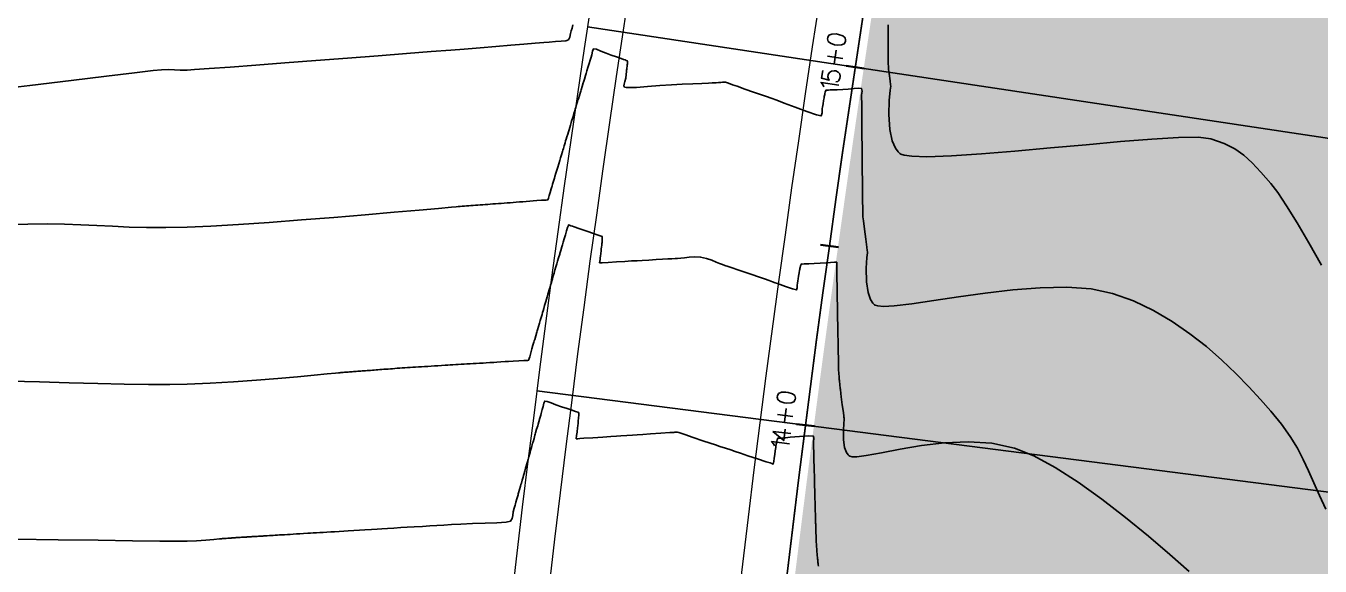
# Model space of a CAD drawing. Header units: millimetres. Extents: x 340454 to 342791, y 6993867 to 6995092.
# Drawn here: x 342015.2 to 342086.9, y 6994634.5 to 6994664.4 of the extents above; entities that cross this region are included whole.
import ezdxf

# ---------------------------------------------------------------- set-up
doc = ezdxf.new("R2010")
doc.units = ezdxf.units.MM
doc.header["$LTSCALE"] = 10
doc.linetypes.add('DASHDOT', pattern=[25.4, 12.7, -6.35, 0, -6.35])
doc.layers.add('_1 TXT_Estaca', color=4, linetype='Continuous', lineweight=30)
for name, color, linetype in [('Alinhamento', 7, 'Continuous'), ('T-HM-CURVA_INTERMEDIARIA', 45, 'Continuous'), ('T-HM-CURVA_MESTRA', 20, 'Continuous'), ('U-SC-SECAO_TIPO', 251, 'Continuous'), ('URB-Calçadas', 2, 'Continuous'), ('URB-Quadras', 3, 'Continuous')]:
    doc.layers.add(name, color=color, linetype=linetype)
doc.styles.add('Padrao', font='romans.shx', dxfattribs={"height": 1.5})

msp = doc.modelspace()

# ---------------------------------------------------------------- hatches: boundary and pattern name
at = {"lineweight": 20, "true_color": 0xfeeab9, "transparency": 33554518}
msp.add_hatch(color=254, dxfattribs=at).paths.add_polyline_path([(342119.159, 6994595.596), (342116.405, 6994600.719), (342115.526, 6994606.747), (342114.078, 6994622.168), (342111.537, 6994629.785), (342111.937, 6994638.612), (342110.22, 6994640.731), (342109.395, 6994645.913), (342105.489, 6994649.745), (342102.922, 6994655.377), (342098.078, 6994662.845), (342096.429, 6994677.718), (342097.194, 6994681.316), (342096.663, 6994685.441), (342098.361, 6994694.551), (342074.759, 6994718.153), (342070.902, 6994715.191, 0.018566), (342058.078, 6994636.195, 0.019313), (342051.792, 6994564.842, -0.000141), (342050.049, 6994525.137, -0.0035), (342048.827, 6994509.216, -0.002554), (342047.698, 6994496.488, -0.003076), (342046.981, 6994490.915), (342046.899, 6994471.038, -0.058975), (342015.5, 6994367.645), (342048.507, 6994361.761), (342062.35, 6994439.415), (342094.824, 6994434.95)])

# ---------------------------------------------------------------- linework, layer by layer
at = {"layer": '_1 TXT_Estaca', "color": 7, "linetype": 'Continuous', "lineweight": 30}
for p, q in [((342061.635, 6994662.028), (342060.646, 6994662.177)), ((342060.204, 6994652.137), (342059.213, 6994652.275)), ((342058.881, 6994642.23), (342057.889, 6994642.357))]:
    msp.add_line(p, q, dxfattribs=at)
at = {"layer": 'Alinhamento', "color": 1, "linetype": 'Continuous', "lineweight": -3, "flags": 128}
msp.add_lwpolyline([(342015.498, 6994367.645), (342017.793, 6994375.112, 0.055302), (342046.899, 6994472.8), (342046.869, 6994491.561, 0.001427), (342047.224, 6994494.157, 0.140946), (342047.449, 6994494.937, 0.074236), (342047.385, 6994495.366, 0.025997), (342051.128, 6994542.939, -0.045635), (342069.402, 6994708.821, 0.158515), (342070.754, 6994715.174, -0.001403), (342072.003, 6994720.875)], format="xyb", dxfattribs=at)
at = {"layer": 'T-HM-CURVA_INTERMEDIARIA', "color": 45, "linetype": 'Continuous', "lineweight": -3, "flags": 128}
for points, elevation in [([(342087.203, 6994637.649), (342086.844, 6994638.411), (342086.534, 6994639.11), (342086.247, 6994639.767), (342085.953, 6994640.4), (342085.624, 6994641.028), (342085.232, 6994641.67), (342084.75, 6994642.346), (342084.149, 6994643.074), (342083.577, 6994643.717), (342082.933, 6994644.414), (342082.22, 6994645.147), (342081.438, 6994645.894), (342080.589, 6994646.637), (342079.675, 6994647.355), (342078.697, 6994648.029), (342077.656, 6994648.639), (342076.555, 6994649.164), (342075.394, 6994649.586), (342074.209, 6994649.83), (342072.855, 6994649.924), (342071.387, 6994649.897), (342069.861, 6994649.779), (342068.332, 6994649.602), (342066.855, 6994649.394), (342065.487, 6994649.186), (342064.282, 6994649.008), (342063.296, 6994648.891), (342062.703, 6994648.861), (342062.39, 6994648.886), (342062.251, 6994648.929), (342062.204, 6994648.959), (342062.122, 6994649.039), (342061.986, 6994649.241), (342061.846, 6994649.625), (342061.755, 6994650.225), (342061.746, 6994650.983), (342061.79, 6994651.576), (342061.819, 6994651.818), (342061.81, 6994651.883), (342061.801, 6994651.951), (342061.776, 6994652.141), (342061.718, 6994652.59), (342061.648, 6994653.132), (342061.589, 6994653.597), (342061.562, 6994653.817), (342061.558, 6994653.932), (342061.556, 6994654.047), (342061.554, 6994654.208), (342061.551, 6994654.433), (342061.55, 6994654.549), (342061.549, 6994654.609), (342061.548, 6994654.723), (342061.545, 6994654.932), (342061.544, 6994655.051), (342061.543, 6994655.102), (342061.543, 6994655.152), (342061.541, 6994655.348), (342061.538, 6994655.553), (342061.537, 6994655.624), (342061.537, 6994655.695), (342061.535, 6994655.869), (342061.533, 6994656.055), (342061.532, 6994656.146), (342061.531, 6994656.237), (342061.529, 6994656.389), (342061.527, 6994656.557), (342061.526, 6994656.668), (342061.525, 6994656.779), (342061.524, 6994656.91), (342061.522, 6994657.06), (342061.521, 6994657.194), (342061.52, 6994657.32), (342061.519, 6994657.441), (342061.517, 6994657.562), (342061.516, 6994657.719), (342061.515, 6994657.86), (342061.514, 6994657.962), (342061.513, 6994658.064), (342061.511, 6994658.239), (342061.51, 6994658.4), (342061.509, 6994658.483), (342061.508, 6994658.566), (342061.507, 6994658.758), (342061.505, 6994658.939), (342061.505, 6994659.004), (342061.504, 6994659.068), (342061.503, 6994659.277), (342061.501, 6994659.477), (342061.5, 6994659.571), (342061.499, 6994659.69), (342061.498, 6994659.9), (342061.497, 6994660.015), (342061.497, 6994660.073), (342061.496, 6994660.164), (342061.495, 6994660.358), (342061.493, 6994660.552), (342061.522, 6994660.763), (342061.491, 6994660.912), (342061.337, 6994660.94), (342061.072, 6994660.911), (342060.753, 6994660.879), (342060.459, 6994660.866), (342060.132, 6994660.851), (342059.864, 6994660.839), (342059.748, 6994660.834), (342059.65, 6994660.829), (342059.578, 6994660.826), (342059.521, 6994660.828), (342059.496, 6994660.774), (342059.477, 6994660.71), (342059.46, 6994660.641), (342059.447, 6994660.577), (342059.436, 6994660.522), (342059.426, 6994660.468), (342059.415, 6994660.404), (342059.39, 6994660.251), (342059.359, 6994660.069), (342059.343, 6994659.975), (342059.329, 6994659.89), (342059.316, 6994659.812), (342059.303, 6994659.734), (342059.304, 6994659.574), (342059.247, 6994659.401), (342058.999, 6994659.458), (342058.464, 6994659.642), (342057.808, 6994659.884), (342057.198, 6994660.114), (342056.797, 6994660.262), (342056.475, 6994660.375), (342056.219, 6994660.465), (342055.897, 6994660.578), (342055.508, 6994660.715), (342055.03, 6994660.884), (342054.596, 6994661.037), (342054.338, 6994661.128), (342054.123, 6994661.212), (342053.961, 6994661.261), (342053.797, 6994661.261), (342053.689, 6994661.249), (342053.625, 6994661.246), (342053.562, 6994661.243), (342053.438, 6994661.237), (342053.215, 6994661.226), (342053.017, 6994661.217), (342052.642, 6994661.199), (342052.14, 6994661.176), (342051.562, 6994661.149), (342050.957, 6994661.12), (342050.312, 6994661.079), (342049.639, 6994661.025), (342049.03, 6994660.98), (342048.648, 6994660.964), (342048.455, 6994660.969), (342048.381, 6994660.984), (342048.363, 6994660.995), (342048.347, 6994661.018), (342048.33, 6994661.069), (342048.336, 6994661.16), (342048.377, 6994661.301), (342048.426, 6994661.492), (342048.45, 6994661.689), (342048.471, 6994661.853), (342048.48, 6994661.926), (342048.489, 6994661.991), (342048.498, 6994662.065), (342048.505, 6994662.124), (342048.515, 6994662.221), (342048.52, 6994662.289), (342048.522, 6994662.348), (342048.522, 6994662.403), (342048.515, 6994662.454), (342048.459, 6994662.47), (342048.391, 6994662.494), (342048.298, 6994662.527), (342048.178, 6994662.569), (342047.927, 6994662.659), (342047.624, 6994662.766), (342047.35, 6994662.863), (342047.053, 6994662.987), (342046.807, 6994663.092), (342046.653, 6994663.111), (342046.585, 6994662.985), (342046.553, 6994662.785), (342046.509, 6994662.642), (342046.462, 6994662.488), (342046.403, 6994662.298), (342046.336, 6994662.077), (342046.279, 6994661.893), (342046.254, 6994661.811), (342046.232, 6994661.737), (342046.199, 6994661.63), (342046.139, 6994661.436), (342046.105, 6994661.324), (342046.09, 6994661.273), (342046.074, 6994661.222), (342046.016, 6994661.033), (342045.956, 6994660.837), (342045.936, 6994660.771), (342045.916, 6994660.706), (342045.863, 6994660.532), (342045.808, 6994660.349), (342045.783, 6994660.27), (342045.759, 6994660.19), (342045.711, 6994660.031), (342045.659, 6994659.862), (342045.631, 6994659.768), (342045.602, 6994659.673), (342045.558, 6994659.53), (342045.511, 6994659.375), (342045.478, 6994659.265), (342045.445, 6994659.156), (342045.406, 6994659.029), (342045.363, 6994658.887), (342045.325, 6994658.76), (342045.288, 6994658.638), (342045.252, 6994658.519), (342045.215, 6994658.399), (342045.171, 6994658.252), (342045.131, 6994658.119), (342045.099, 6994658.015), (342045.068, 6994657.911), (342045.019, 6994657.75), (342044.974, 6994657.601), (342044.947, 6994657.512), (342044.921, 6994657.424), (342044.867, 6994657.247), (342044.817, 6994657.081), (342044.795, 6994657.008), (342044.774, 6994656.936), (342044.716, 6994656.744), (342044.661, 6994656.561), (342044.644, 6994656.504), (342044.627, 6994656.447), (342044.565, 6994656.241), (342044.504, 6994656.041), (342044.48, 6994655.959), (342044.445, 6994655.842), (342044.382, 6994655.633), (342044.348, 6994655.519), (342044.334, 6994655.471), (342044.302, 6994655.364), (342044.239, 6994655.155), (342044.192, 6994654.998), (342044.16, 6994654.859), (342044.121, 6994654.759), (342044.029, 6994654.743), (342043.924, 6994654.745), (342043.762, 6994654.732), (342043.507, 6994654.713), (342043.305, 6994654.698), (342043.11, 6994654.683), (342042.917, 6994654.668), (342042.731, 6994654.654), (342042.548, 6994654.64), (342042.37, 6994654.627), (342042.194, 6994654.614), (342042.025, 6994654.601), (342041.855, 6994654.588), (342041.695, 6994654.576), (342041.532, 6994654.563), (342041.379, 6994654.552), (342041.224, 6994654.54), (342041.076, 6994654.529), (342040.927, 6994654.518), (342040.786, 6994654.507), (342040.643, 6994654.496), (342040.507, 6994654.486), (342040.371, 6994654.475), (342040.239, 6994654.465), (342040.108, 6994654.456), (342039.982, 6994654.446), (342039.856, 6994654.436), (342039.735, 6994654.427), (342039.614, 6994654.418), (342039.497, 6994654.409), (342039.38, 6994654.4), (342039.267, 6994654.392), (342039.157, 6994654.384), (342039.046, 6994654.375), (342038.78, 6994654.351), (342038.066, 6994654.286), (342036.982, 6994654.189), (342035.604, 6994654.068), (342034.009, 6994653.931), (342032.272, 6994653.787), (342030.471, 6994653.644), (342028.681, 6994653.51), (342026.98, 6994653.393), (342025.444, 6994653.303), (342024.149, 6994653.247), (342022.958, 6994653.223), (342021.893, 6994653.229), (342020.923, 6994653.255), (342020.015, 6994653.294), (342019.139, 6994653.338), (342018.263, 6994653.38), (342017.357, 6994653.411), (342016.387, 6994653.425), (342015.324, 6994653.414), (342014.135, 6994653.369)], 701), ([(342079.634, 6994634.195), (342078.566, 6994635.135), (342077.377, 6994636.148), (342076.107, 6994637.186), (342074.798, 6994638.198), (342073.488, 6994639.138), (342072.22, 6994639.955), (342071.032, 6994640.602), (342069.966, 6994641.031), (342068.71, 6994641.294), (342067.4, 6994641.375), (342066.085, 6994641.318), (342064.813, 6994641.167), (342063.632, 6994640.969), (342062.592, 6994640.768), (342061.741, 6994640.609), (342061.229, 6994640.542), (342060.96, 6994640.542), (342060.84, 6994640.571), (342060.8, 6994640.595), (342060.743, 6994640.651), (342060.649, 6994640.791), (342060.552, 6994641.058), (342060.489, 6994641.475), (342060.482, 6994642.002), (342060.512, 6994642.414), (342060.533, 6994642.582), (342060.526, 6994642.633), (342060.519, 6994642.684), (342060.512, 6994642.737), (342060.505, 6994642.79), (342060.48, 6994642.988), (342060.424, 6994643.421), (342060.369, 6994643.855), (342060.343, 6994644.055), (342060.334, 6994644.124), (342060.326, 6994644.193), (342060.318, 6994644.262), (342060.31, 6994644.331), (342060.302, 6994644.4), (342060.294, 6994644.469), (342060.287, 6994644.538), (342060.28, 6994644.607), (342060.273, 6994644.676), (342060.265, 6994644.76), (342060.258, 6994644.827), (342060.252, 6994644.895), (342060.246, 6994644.963), (342060.241, 6994645.031), (342060.235, 6994645.098), (342060.23, 6994645.166), (342060.225, 6994645.234), (342060.221, 6994645.292), (342060.218, 6994645.436), (342060.212, 6994645.719), (342060.208, 6994645.931), (342060.204, 6994646.128), (342060.202, 6994646.221), (342060.2, 6994646.314), (342060.196, 6994646.513), (342060.192, 6994646.723), (342060.191, 6994646.794), (342060.189, 6994646.865), (342060.186, 6994647.037), (342060.182, 6994647.225), (342060.18, 6994647.32), (342060.179, 6994647.414), (342060.176, 6994647.561), (342060.173, 6994647.727), (342060.171, 6994647.845), (342060.168, 6994647.963), (342060.166, 6994648.089), (342060.164, 6994648.229), (342060.161, 6994648.381), (342060.158, 6994648.511), (342060.157, 6994648.621), (342060.155, 6994648.731), (342060.152, 6994648.904), (342060.149, 6994649.058), (342060.147, 6994649.146), (342060.146, 6994649.234), (342060.143, 6994649.426), (342060.139, 6994649.604), (342060.138, 6994649.67), (342060.137, 6994649.736), (342060.134, 6994649.947), (342060.13, 6994650.149), (342060.129, 6994650.238), (342060.128, 6994650.316), (342060.125, 6994650.488), (342060.122, 6994650.694), (342060.118, 6994650.923), (342060.115, 6994651.138), (342060.113, 6994651.237), (342060.112, 6994651.309), (342059.997, 6994651.304), (342059.771, 6994651.29), (342059.534, 6994651.278), (342059.198, 6994651.26), (342058.865, 6994651.242), (342058.562, 6994651.225), (342058.308, 6994651.211), (342058.2, 6994651.206), (342058.147, 6994651.21), (342058.118, 6994651.153), (342058.102, 6994651.099), (342058.084, 6994651.022), (342058.073, 6994650.965), (342058.062, 6994650.911), (342058.053, 6994650.859), (342058.033, 6994650.729), (342058.001, 6994650.532), (342057.979, 6994650.393), (342057.96, 6994650.27), (342057.941, 6994650.155), (342057.923, 6994650.04), (342057.918, 6994649.894), (342057.882, 6994649.778), (342057.667, 6994649.829), (342057.286, 6994649.97), (342056.982, 6994650.084), (342056.832, 6994650.135), (342056.713, 6994650.176), (342056.563, 6994650.227), (342056.377, 6994650.291), (342056.111, 6994650.382), (342055.784, 6994650.494), (342055.416, 6994650.62), (342055.025, 6994650.753), (342054.646, 6994650.883), (342054.321, 6994650.994), (342054.096, 6994651.071), (342053.924, 6994651.13), (342053.787, 6994651.176), (342053.614, 6994651.235), (342053.429, 6994651.312), (342053.194, 6994651.416), (342052.91, 6994651.518), (342052.579, 6994651.59), (342052.241, 6994651.61), (342051.941, 6994651.589), (342051.686, 6994651.554), (342051.487, 6994651.53), (342051.305, 6994651.52), (342051.16, 6994651.511), (342050.978, 6994651.501), (342050.764, 6994651.489), (342050.471, 6994651.473), (342050.114, 6994651.453), (342049.71, 6994651.43), (342049.347, 6994651.41), (342049.054, 6994651.393), (342048.754, 6994651.376), (342048.375, 6994651.354), (342047.91, 6994651.324), (342047.464, 6994651.293), (342047.126, 6994651.273), (342046.984, 6994651.274), (342046.987, 6994651.369), (342047.005, 6994651.456), (342047.015, 6994651.541), (342047.027, 6994651.642), (342047.045, 6994651.796), (342047.062, 6994651.943), (342047.073, 6994652.04), (342047.085, 6994652.137), (342047.097, 6994652.244), (342047.109, 6994652.345), (342047.116, 6994652.404), (342047.125, 6994652.501), (342047.129, 6994652.566), (342047.131, 6994652.628), (342047.13, 6994652.687), (342047.119, 6994652.738), (342047.066, 6994652.749), (342046.839, 6994652.828), (342046.339, 6994653), (342045.831, 6994653.175), (342045.578, 6994653.262), (342045.477, 6994653.298), (342045.392, 6994653.327), (342045.315, 6994653.355), (342045.255, 6994653.374), (342045.236, 6994653.31), (342045.212, 6994653.229), (342045.157, 6994653.044), (342045.091, 6994652.822), (342045.025, 6994652.6), (342044.97, 6994652.415), (342044.946, 6994652.334), (342044.926, 6994652.267), (342044.893, 6994652.158), (342044.835, 6994651.959), (342044.801, 6994651.845), (342044.786, 6994651.796), (342044.772, 6994651.746), (342044.715, 6994651.555), (342044.656, 6994651.357), (342044.637, 6994651.291), (342044.617, 6994651.225), (342044.566, 6994651.052), (342044.512, 6994650.868), (342044.488, 6994650.786), (342044.463, 6994650.704), (342044.417, 6994650.548), (342044.368, 6994650.38), (342044.339, 6994650.281), (342044.31, 6994650.181), (342044.269, 6994650.044), (342044.224, 6994649.891), (342044.19, 6994649.775), (342044.156, 6994649.659), (342044.12, 6994649.537), (342044.08, 6994649.402), (342044.039, 6994649.26), (342044.002, 6994649.136), (342043.969, 6994649.024), (342043.937, 6994648.913), (342043.891, 6994648.755), (342043.849, 6994648.612), (342043.821, 6994648.518), (342043.794, 6994648.424), (342043.743, 6994648.249), (342043.695, 6994648.088), (342043.673, 6994648.011), (342043.651, 6994647.935), (342043.595, 6994647.744), (342043.542, 6994647.563), (342043.525, 6994647.504), (342043.508, 6994647.446), (342043.447, 6994647.238), (342043.389, 6994647.037), (342043.365, 6994646.956), (342043.343, 6994646.881), (342043.294, 6994646.712), (342043.236, 6994646.511), (342043.171, 6994646.289), (342043.111, 6994646.083), (342043.083, 6994645.984), (342043.07, 6994645.933), (342043.054, 6994645.886), (342042.99, 6994645.88), (342042.912, 6994645.877), (342042.778, 6994645.869), (342042.501, 6994645.852), (342042.187, 6994645.833), (342041.943, 6994645.819), (342041.749, 6994645.807), (342041.52, 6994645.793), (342041.295, 6994645.78), (342041.116, 6994645.769), (342040.905, 6994645.756), (342040.697, 6994645.743), (342040.531, 6994645.733), (342040.335, 6994645.721), (342040.142, 6994645.71), (342039.989, 6994645.701), (342039.807, 6994645.69), (342039.627, 6994645.679), (342039.484, 6994645.67), (342039.314, 6994645.66), (342039.147, 6994645.65), (342039.014, 6994645.642), (342038.855, 6994645.632), (342038.699, 6994645.623), (342038.574, 6994645.615), (342038.426, 6994645.606), (342038.221, 6994645.594), (342038.024, 6994645.582), (342037.831, 6994645.57), (342037.646, 6994645.559), (342037.465, 6994645.548), (342037.29, 6994645.537), (342037.117, 6994645.527), (342036.955, 6994645.517), (342036.792, 6994645.507), (342036.639, 6994645.498), (342036.486, 6994645.489), (342036.34, 6994645.48), (342036.193, 6994645.47), (342036.054, 6994645.46), (342035.913, 6994645.449), (342035.78, 6994645.439), (342035.647, 6994645.429), (342035.521, 6994645.419), (342035.394, 6994645.41), (342035.274, 6994645.401), (342035.154, 6994645.392), (342035.039, 6994645.383), (342034.925, 6994645.374), (342034.816, 6994645.366), (342034.708, 6994645.358), (342034.603, 6994645.35), (342034.5, 6994645.342), (342034.4, 6994645.334), (342034.301, 6994645.327), (342034.206, 6994645.32), (342034.111, 6994645.313), (342034.02, 6994645.306), (342033.93, 6994645.299), (342033.842, 6994645.292), (342033.756, 6994645.286), (342033.672, 6994645.279), (342033.589, 6994645.273), (342033.509, 6994645.267), (342033.429, 6994645.261), (342033.352, 6994645.255), (342033.276, 6994645.249), (342033.201, 6994645.244), (342033.128, 6994645.238), (342033.057, 6994645.233), (342032.986, 6994645.227), (342032.917, 6994645.222), (342032.85, 6994645.217), (342032.784, 6994645.212), (342032.718, 6994645.207), (342032.655, 6994645.202), (342032.592, 6994645.198), (342032.53, 6994645.193), (342032.36, 6994645.175), (342031.893, 6994645.126), (342031.176, 6994645.054), (342030.253, 6994644.966), (342029.171, 6994644.871), (342027.973, 6994644.775), (342026.707, 6994644.686), (342025.417, 6994644.611), (342024.149, 6994644.558), (342023.177, 6994644.542), (342022.003, 6994644.547), (342020.662, 6994644.568), (342019.187, 6994644.602), (342017.613, 6994644.644), (342015.974, 6994644.69), (342014.304, 6994644.736)], 702), ([(342059.098, 6994634.498), (342059.09, 6994634.566), (342059.083, 6994634.634), (342059.075, 6994634.702), (342059.068, 6994634.77), (342059.06, 6994634.838), (342059.054, 6994634.905), (342059.044, 6994634.999), (342059.038, 6994635.068), (342059.032, 6994635.136), (342059.026, 6994635.204), (342059.02, 6994635.272), (342059.014, 6994635.34), (342059.009, 6994635.407), (342059.004, 6994635.475), (342058.999, 6994635.543), (342058.994, 6994635.612), (342058.991, 6994635.666), (342058.987, 6994635.733), (342058.983, 6994635.812), (342058.979, 6994635.892), (342058.975, 6994635.972), (342058.972, 6994636.053), (342058.968, 6994636.162), (342058.962, 6994636.356), (342058.957, 6994636.53), (342058.952, 6994636.727), (342058.949, 6994636.823), (342058.947, 6994636.877), (342058.942, 6994637.08), (342058.936, 6994637.288), (342058.933, 6994637.379), (342058.928, 6994637.562), (342058.922, 6994637.753), (342058.921, 6994637.817), (342058.919, 6994637.881), (342058.914, 6994638.043), (342058.91, 6994638.217), (342058.907, 6994638.3), (342058.905, 6994638.383), (342058.902, 6994638.477), (342058.9, 6994638.585), (342058.896, 6994638.722), (342058.891, 6994638.885), (342058.888, 6994639.017), (342058.885, 6994639.142), (342058.881, 6994639.265), (342058.878, 6994639.387), (342058.874, 6994639.556), (342058.87, 6994639.7), (342058.867, 6994639.795), (342058.865, 6994639.889), (342058.86, 6994640.082), (342058.855, 6994640.257), (342058.854, 6994640.324), (342058.852, 6994640.391), (342058.846, 6994640.607), (342058.841, 6994640.812), (342058.839, 6994640.894), (342058.837, 6994640.988), (342058.832, 6994641.182), (342058.828, 6994641.366), (342058.85, 6994641.558), (342058.82, 6994641.694), (342058.556, 6994641.707), (342058.044, 6994641.672), (342057.533, 6994641.623), (342057.277, 6994641.597), (342057.16, 6994641.589), (342057.064, 6994641.583), (342056.976, 6994641.578), (342056.908, 6994641.573), (342056.852, 6994641.575), (342056.83, 6994641.529), (342056.814, 6994641.474), (342056.8, 6994641.418), (342056.787, 6994641.351), (342056.777, 6994641.298), (342056.769, 6994641.249), (342056.761, 6994641.198), (342056.751, 6994641.131), (342056.739, 6994641.055), (342056.713, 6994640.88), (342056.682, 6994640.671), (342056.65, 6994640.461), (342056.624, 6994640.286), (342056.613, 6994640.21), (342056.603, 6994640.143), (342056.529, 6994640.166), (342056.423, 6994640.202), (342056.202, 6994640.275), (342055.731, 6994640.431), (342055.198, 6994640.607), (342054.791, 6994640.742), (342054.49, 6994640.842), (342054.25, 6994640.922), (342053.948, 6994641.022), (342053.646, 6994641.122), (342053.406, 6994641.202), (342053.102, 6994641.302), (342052.697, 6994641.437), (342052.166, 6994641.614), (342051.697, 6994641.77), (342051.474, 6994641.844), (342051.369, 6994641.881), (342051.285, 6994641.908), (342051.21, 6994641.904), (342051.149, 6994641.899), (342051.085, 6994641.895), (342050.871, 6994641.881), (342050.375, 6994641.849), (342049.806, 6994641.812), (342049.373, 6994641.784), (342049.054, 6994641.763), (342048.801, 6994641.746), (342048.483, 6994641.725), (342048.166, 6994641.704), (342047.914, 6994641.688), (342047.597, 6994641.667), (342047.17, 6994641.639), (342046.609, 6994641.602), (342046.114, 6994641.569), (342045.881, 6994641.553), (342045.777, 6994641.538), (342045.692, 6994641.541), (342045.702, 6994641.717), (342045.731, 6994641.906), (342045.741, 6994641.992), (342045.75, 6994642.077), (342045.759, 6994642.162), (342045.768, 6994642.247), (342045.787, 6994642.42), (342045.804, 6994642.577), (342045.81, 6994642.641), (342045.816, 6994642.693), (342045.82, 6994642.744), (342045.824, 6994642.806), (342045.826, 6994642.862), (342045.826, 6994642.944), (342045.817, 6994643.002), (342045.768, 6994643.016), (342045.648, 6994643.056), (342045.41, 6994643.134), (342045.182, 6994643.21), (342044.872, 6994643.314), (342044.565, 6994643.417), (342044.298, 6994643.521), (342044.077, 6994643.609), (342043.944, 6994643.625), (342043.887, 6994643.509), (342043.861, 6994643.335), (342043.81, 6994643.157), (342043.75, 6994642.948), (342043.72, 6994642.846), (342043.704, 6994642.788), (342043.672, 6994642.677), (342043.613, 6994642.472), (342043.58, 6994642.356), (342043.553, 6994642.262), (342043.497, 6994642.069), (342043.439, 6994641.866), (342043.421, 6994641.801), (342043.402, 6994641.735), (342043.352, 6994641.562), (342043.299, 6994641.376), (342043.275, 6994641.292), (342043.251, 6994641.208), (342043.207, 6994641.055), (342043.159, 6994640.887), (342043.13, 6994640.783), (342043.1, 6994640.679), (342043.063, 6994640.547), (342043.02, 6994640.397), (342042.985, 6994640.273), (342042.95, 6994640.15), (342042.915, 6994640.028), (342042.88, 6994639.907), (342042.837, 6994639.754), (342042.799, 6994639.621), (342042.77, 6994639.519), (342042.741, 6994639.416), (342042.693, 6994639.246), (342042.649, 6994639.09), (342042.626, 6994639.008), (342042.602, 6994638.926), (342042.549, 6994638.737), (342042.499, 6994638.559), (342042.481, 6994638.497), (342042.464, 6994638.436), (342042.405, 6994638.227), (342042.348, 6994638.027), (342042.325, 6994637.945), (342042.304, 6994637.869), (342042.255, 6994637.698), (342042.198, 6994637.495), (342042.169, 6994637.302), (342042.146, 6994637.131), (342042.057, 6994636.993), (342041.804, 6994636.936), (342041.295, 6994636.9), (342040.636, 6994636.876), (342039.936, 6994636.854), (342039.302, 6994636.827), (342038.788, 6994636.796), (342038.353, 6994636.769), (342037.963, 6994636.746), (342037.584, 6994636.723), (342037.182, 6994636.698), (342036.713, 6994636.67), (342036.328, 6994636.647), (342035.973, 6994636.625), (342035.592, 6994636.602), (342035.228, 6994636.58), (342034.932, 6994636.562), (342034.656, 6994636.546), (342034.354, 6994636.527), (342033.982, 6994636.505), (342033.682, 6994636.487), (342033.363, 6994636.468), (342033.06, 6994636.449), (342032.816, 6994636.434), (342032.553, 6994636.419), (342032.301, 6994636.403), (342032.099, 6994636.391), (342031.877, 6994636.378), (342031.665, 6994636.365), (342031.494, 6994636.355), (342031.306, 6994636.343), (342031.124, 6994636.332), (342030.978, 6994636.323), (342030.816, 6994636.314), (342030.594, 6994636.3), (342030.391, 6994636.288), (342030.197, 6994636.276), (342030.019, 6994636.265), (342029.844, 6994636.255), (342029.692, 6994636.246), (342029.537, 6994636.236), (342029.4, 6994636.228), (342029.263, 6994636.22), (342029.14, 6994636.212), (342029.017, 6994636.205), (342028.905, 6994636.198), (342028.795, 6994636.191), (342028.693, 6994636.185), (342028.579, 6994636.178), (342028.5, 6994636.173), (342028.447, 6994636.17), (342028.392, 6994636.167), (342028.324, 6994636.163), (342028.247, 6994636.158), (342028.163, 6994636.153), (342028.087, 6994636.149), (342028.014, 6994636.144), (342027.944, 6994636.14), (342027.877, 6994636.136), (342027.813, 6994636.132), (342027.751, 6994636.128), (342027.691, 6994636.125), (342027.633, 6994636.121), (342027.577, 6994636.118), (342027.523, 6994636.114), (342027.472, 6994636.111), (342027.421, 6994636.108), (342027.326, 6994636.102), (342027.236, 6994636.097), (342027.152, 6994636.092), (342027.073, 6994636.087), (342026.999, 6994636.083), (342026.928, 6994636.078), (342026.862, 6994636.074), (342026.798, 6994636.07), (342026.737, 6994636.065), (342026.679, 6994636.061), (342026.624, 6994636.057), (342026.572, 6994636.053), (342026.475, 6994636.045), (342026.387, 6994636.039), (342026.306, 6994636.033), (342026.232, 6994636.027), (342026.163, 6994636.022), (342026.1, 6994636.017), (342026.042, 6994636.013), (342025.924, 6994636), (342025.616, 6994635.97), (342025.177, 6994635.931), (342024.668, 6994635.894), (342024.149, 6994635.869), (342023.672, 6994635.87), (342022.633, 6994635.88), (342021.119, 6994635.9), (342019.215, 6994635.926), (342017.007, 6994635.958), (342014.579, 6994635.993)], 703)]:
    msp.add_lwpolyline(points, dxfattribs=dict(at, elevation=elevation))
at = {"layer": 'T-HM-CURVA_MESTRA', "color": 20, "linetype": 'Continuous', "lineweight": -3, "elevation": 700, "flags": 128}
for points in [[(342012.901, 6994660.779), (342015.426, 6994661.084), (342017.714, 6994661.36), (342019.675, 6994661.597), (342021.223, 6994661.783), (342022.267, 6994661.905), (342022.719, 6994661.953), (342023.12, 6994661.961), (342023.434, 6994661.949), (342023.747, 6994661.934), (342024.149, 6994661.935), (342024.544, 6994661.959), (342025.36, 6994662.017), (342026.518, 6994662.102), (342027.941, 6994662.209), (342029.551, 6994662.331), (342031.269, 6994662.462), (342033.017, 6994662.596), (342034.718, 6994662.727), (342036.293, 6994662.848), (342037.663, 6994662.955), (342038.752, 6994663.04), (342039.481, 6994663.097), (342040.375, 6994663.168), (342041.245, 6994663.238), (342042.061, 6994663.304), (342042.793, 6994663.365), (342043.412, 6994663.417), (342043.886, 6994663.457), (342044.186, 6994663.485), (342044.538, 6994663.509), (342044.856, 6994663.526), (342045.107, 6994663.552), (342045.253, 6994663.601), (342045.331, 6994663.756), (342045.364, 6994663.965), (342045.41, 6994664.112), (342045.454, 6994664.255), (342045.509, 6994664.433)], [(342062.957, 6994664.446), (342062.957, 6994664.371), (342062.958, 6994664.171), (342062.959, 6994663.98), (342062.959, 6994663.925), (342062.959, 6994663.869), (342062.959, 6994663.752), (342062.96, 6994663.55), (342062.961, 6994663.439), (342062.961, 6994663.367), (342062.961, 6994663.289), (342062.962, 6994663.112), (342062.963, 6994662.9), (342062.964, 6994662.676), (342062.965, 6994662.475), (342062.965, 6994662.385), (342062.967, 6994662.311), (342062.969, 6994662.238), (342062.973, 6994662.164), (342062.977, 6994662.091), (342062.982, 6994662.03), (342062.988, 6994661.969), (342063.016, 6994661.745), (342063.069, 6994661.335), (342063.097, 6994661.112), (342063.105, 6994661.054), (342063.077, 6994660.831), (342063.025, 6994660.26), (342063.001, 6994659.483), (342063.056, 6994658.64), (342063.192, 6994658.013), (342063.363, 6994657.619), (342063.517, 6994657.409), (342063.607, 6994657.323), (342063.666, 6994657.286), (342063.848, 6994657.226), (342064.274, 6994657.168), (342065.096, 6994657.145), (342066.463, 6994657.189), (342068.123, 6994657.297), (342069.982, 6994657.449), (342071.948, 6994657.626), (342073.929, 6994657.809), (342075.833, 6994657.978), (342077.567, 6994658.115), (342079.038, 6994658.201), (342080.154, 6994658.216), (342080.823, 6994658.141), (342081.562, 6994657.876), (342082.157, 6994657.575), (342082.661, 6994657.221), (342083.126, 6994656.796), (342083.605, 6994656.284), (342084.149, 6994655.667), (342084.534, 6994655.166), (342085.028, 6994654.426), (342085.611, 6994653.485), (342086.264, 6994652.379), (342086.967, 6994651.147)]]:
    msp.add_lwpolyline(points, dxfattribs=at)
at = {"layer": 'U-SC-SECAO_TIPO', "color": 251, "linetype": 'DASHDOT', "lineweight": -3}
for points in [[(342046.307, 6994664.331), (342061.14, 6994662.103), (342104.222, 6994655.63)], [(342043.506, 6994644.198), (342058.385, 6994642.294), (342114.316, 6994635.135)]]:
    msp.add_lwpolyline(points, dxfattribs=at)
at = {"layer": 'URB-Calçadas', "lineweight": 0}
for points in [[(341855.722, 6994793.533, 0.040243), (341827.214, 6994612.041, 0.374062), (341831.04, 6994604.709, -0.06762), (341882.483, 6994571.801, 0.623397), (341889.068, 6994574.67, -0.020769), (341896.826, 6994663.947, -2.171006), (341908.618, 6994669.224, 0.02498), (341899.609, 6994562.94, 0.240837), (341904.437, 6994552.633, 0.042745), (341951.796, 6994521.968, 0.583941), (341962.301, 6994528.078, 0.011372), (341963.148, 6994544.94, -0.040951), (341979.664, 6994708.317, -2.033074), (341989.108, 6994698.718, 0.039016), (341974.145, 6994544.683, -0.017692), (341972.451, 6994517.698, 0.385816), (341976.453, 6994510.124, 0.039668), (342026.046, 6994493.296, 0.497561), (342034.832, 6994499.697, 0.024473), (342038.129, 6994543.226, -0.044523), (342055.858, 6994707.42)], [(341465.549, 6994408.477, 0.017619), (341608.344, 6994403.976, 0.095454), (341661.137, 6994415.012), (341661.137, 6994415.012), (341661.137, 6994415.012, 0.080859), (341702.01, 6994444.146), (341702.01, 6994444.146, -0.216427), (341713.237, 6994445.318), (341715.159, 6994444.283, -0.070464), (341719.112, 6994441.373), (341762.085, 6994399.264, -0.1217), (341777.729, 6994375.246, 0.346942), (341824.461, 6994337.89), (341885.502, 6994331.862, 0.032652), (341897.249, 6994331.897, 0.063839), (341919.984, 6994336.412, 0.019522), (341947.001, 6994347.519, -0.066321), (342002.369, 6994364.024, 0.079793), (342013.358, 6994369.194), (342015.438, 6994375.96, 0.055249), (342044.396, 6994473.014), (342044.366, 6994491.724, 0.02818), (342048.626, 6994542.987, -0.045751), (342067.037, 6994709.74)]]:
    msp.add_lwpolyline(points, format="xyb", dxfattribs=at)
at = {"layer": 'URB-Quadras', "color": 252, "lineweight": 0}
msp.add_lwpolyline([(342051.126, 6994542.93, -0.045635), (342069.399, 6994708.813, 2.142686), (342053.545, 6994706.037, 0.044035), (342036.13, 6994543.269, -0.024467)], format="xyb", dxfattribs=at)
at = {"layer": 'URB-Quadras', "color": 0, "lineweight": 0}
msp.add_lwpolyline([(342094.824, 6994434.95), (342120.326, 6994603.299), (342111.491, 6994629.785), (342111.891, 6994638.612), (342110.174, 6994640.731), (342109.349, 6994645.913), (342105.444, 6994649.745), (342102.876, 6994655.377), (342098.032, 6994662.845), (342096.383, 6994677.718), (342097.148, 6994681.316), (342096.617, 6994685.441), (342098.316, 6994694.551), (342072, 6994720.867, 0.001403), (342070.751, 6994715.165, -0.158515), (342069.399, 6994708.813, 0.045635), (342051.126, 6994542.93, -0.025997)], format="xyb", dxfattribs=at)

# ---------------------------------------------------------------- texts
at = {"layer": '_1 TXT_Estaca', "color": 1, "linetype": 'Continuous', "lineweight": 30, "char_height": 1, "attachment_point": 7, "style": 'Padrao'}
for s, insert, rotation in [('0', (342060.536, 6994663.126), 81.3977), ('+', (342060.371, 6994662.032), 81.46688), ('5', (342060.236, 6994661.125), 81.52416), ('1', (342060.164, 6994660.642), 81.55466), ('0', (342057.762, 6994643.328), 82.647), ('+', (342057.621, 6994642.23), 82.71618), ('4', (342057.499, 6994641.273), 82.77644), ('1', (342057.438, 6994640.789), 82.80694)]:
    msp.add_mtext(s, dxfattribs=dict(at, insert=insert, rotation=rotation))

doc.saveas('drawing.dxf')
